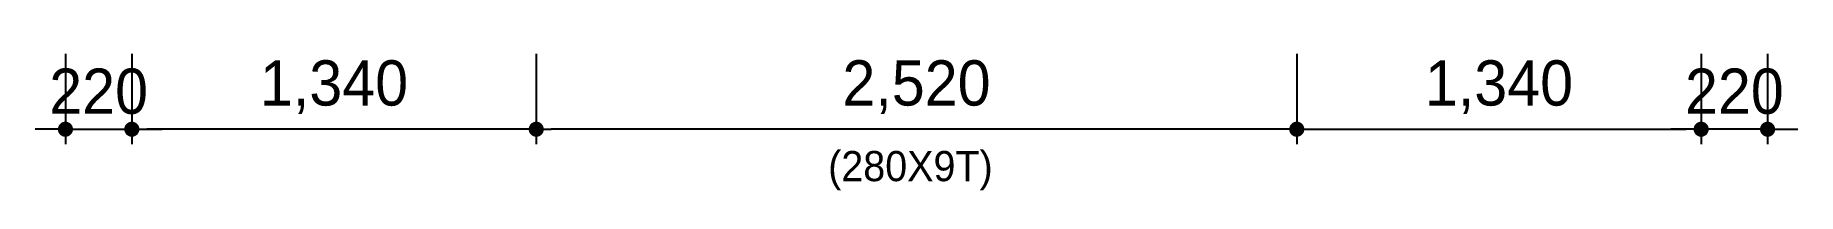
# Model space of a CAD drawing. Header units: millimetres. Extents: x 252711992 to 505989238, y 504776675 to 1009617600.
# Drawn here: x 505983398 to 505989238, y 1009617098 to 1009617600 of the extents above.
import ezdxf
from ezdxf.enums import TextEntityAlignment as Align

# ---------------------------------------------------------------- set-up
doc = ezdxf.new("R2010")
doc.units = ezdxf.units.MM
doc.layers.add('0KD DIM', color=7, linetype='Continuous')
doc.styles.add('돋음체', font='')
doc.styles.get('돋음체').set_extended_font_data('Dotum')
doc.dimstyles.new('KD DIM 1', dxfattribs={"dimscale": 50, "dimtxt": 3, "dimasz": 1, "dimexe": 1, "dimexo": 1, "dimgap": 1, "dimtad": 1, "dimdec": 0, "dimzin": 0, "dimdsep": 46, "dimlunit": 6, "dimtxsty": '돋음체', "dimblk": 'DOT', "dimcen": 3, "dimdle": 1, "dimclrd": 256, "dimclre": 256, "dimclrt": 3, "dimazin": 0, "dimtfac": 1, "dimtdec": 0, "dimtix": 1, "dimtmove": 2, "dimatfit": 3, "dimldrblk": 'OBLIQUE', "dimfxl": 1, "dimtvp": 0.8333, "dimtolj": 1, "dimtzin": 0, "dimarcsym": 0})

# ---------------------------------------------------------------- blocks, each defined once
blk = doc.blocks.new('_Dot')
at = {"color": 0, "linetype": 'ByBlock', "lineweight": -2}
blk.add_line((-0.5, 0), (-1, 0), dxfattribs=at)
at = {"color": 0, "linetype": 'ByBlock', "const_width": 0.5}
blk.add_lwpolyline([(-0.25, 0, 1), (0.25, 0, 1)], format="xyb", close=True, dxfattribs=at)
blk = doc.blocks.new('*D1218')
at = {"layer": '0KD DIM', "lineweight": -2, "transparency": 16777216}
for p, q in [((505985058.5, 1009617550.4), (505985058.5, 1009617250.4)), ((505987578.5, 1009617550.4), (505987578.5, 1009617250.4)), ((505987528.5, 1009617300.4), (505985108.5, 1009617300.4))]:
    blk.add_line(p, q, dxfattribs=at)
at = {"layer": 'Defpoints', "color": 0, "transparency": 16777216}
for p in [(505985058.5, 1009617600.4, 0), (505987578.5, 1009617600.4, 4999.6), (505985058.5, 1009617300.4)]:
    blk.add_point(p, dxfattribs=at)
at = {"layer": '0KD DIM', "lineweight": -2, "transparency": 16777216, "xscale": 50, "yscale": 50, "zscale": 50, "rotation": 180}
blk.add_blockref('_Dot', (505985058.5, 1009617300.4), dxfattribs=at)
at = {"layer": '0KD DIM', "lineweight": -2, "transparency": 16777216, "xscale": 50, "yscale": 50, "zscale": 50}
blk.add_blockref('_Dot', (505987578.5, 1009617300.4), dxfattribs=at)
at = {"layer": '0KD DIM', "color": 3, "transparency": 16777216, "insert": (505986318.5, 1009617439.9), "char_height": 150, "attachment_point": 5, "style": '돋음체'}
blk.add_mtext('\\A1;2,520', dxfattribs=at)
blk = doc.blocks.new('_OBLIQUE')
at = {"color": 0, "linetype": 'ByBlock'}
blk.add_line((-0.5, -0.5), (0.5, 0.5), dxfattribs=at)
blk = doc.blocks.new('*D1219')
at = {"layer": '0KD DIM', "lineweight": -2, "transparency": 16777216}
for p, q in [((505987578.5, 1009617550.4), (505987578.5, 1009617250.4)), ((505988918.5, 1009617550.4), (505988918.5, 1009617250.4)), ((505987628.5, 1009617300.4), (505988868.5, 1009617300.4))]:
    blk.add_line(p, q, dxfattribs=at)
at = {"layer": 'Defpoints', "color": 0, "transparency": 16777216}
for p in [(505987578.5, 1009617600.4, 4999.6), (505988918.5, 1009617600.4), (505988918.5, 1009617300.4)]:
    blk.add_point(p, dxfattribs=at)
at = {"layer": '0KD DIM', "lineweight": -2, "transparency": 16777216, "xscale": 50, "yscale": 50, "zscale": 50, "rotation": 180}
blk.add_blockref('_Dot', (505987578.5, 1009617300.4), dxfattribs=at)
at = {"layer": '0KD DIM', "lineweight": -2, "transparency": 16777216, "xscale": 50, "yscale": 50, "zscale": 50}
blk.add_blockref('_Dot', (505988918.5, 1009617300.4), dxfattribs=at)
at = {"layer": '0KD DIM', "color": 3, "transparency": 16777216, "insert": (505988248.5, 1009617439.9), "char_height": 150, "attachment_point": 5, "style": '돋음체'}
blk.add_mtext('\\A1;1,340', dxfattribs=at)
blk = doc.blocks.new('*D1220')
at = {"layer": '0KD DIM', "lineweight": -2, "transparency": 16777216}
for p, q in [((505983718.478915, 1009617550.353717), (505983718.478915, 1009617250.353716)), ((505985058.478915, 1009617550.353716), (505985058.478915, 1009617250.353716)), ((505985008.478915, 1009617300.353716), (505983768.478915, 1009617300.353716))]:
    blk.add_line(p, q, dxfattribs=at)
at = {"layer": 'Defpoints', "color": 0, "transparency": 16777216}
for p in [(505983718.478915, 1009617600.353717), (505985058.478915, 1009617600.353716), (505983718.478915, 1009617300.353716)]:
    blk.add_point(p, dxfattribs=at)
at = {"layer": '0KD DIM', "lineweight": -2, "transparency": 16777216, "xscale": 50, "yscale": 50, "zscale": 50, "rotation": 180}
blk.add_blockref('_Dot', (505983718.478915, 1009617300.353716), dxfattribs=at)
at = {"layer": '0KD DIM', "lineweight": -2, "transparency": 16777216, "xscale": 50, "yscale": 50, "zscale": 50}
blk.add_blockref('_Dot', (505985058.478915, 1009617300.353716), dxfattribs=at)
at = {"layer": '0KD DIM', "color": 3, "transparency": 16777216, "insert": (505984388.478915, 1009617439.905955), "char_height": 150, "attachment_point": 5, "style": '돋음체'}
blk.add_mtext('\\A1;1,340', dxfattribs=at)
blk = doc.blocks.new('*D1221')
at = {"layer": '0KD DIM', "lineweight": -2, "transparency": 16777216}
for p, q in [((505988918.478915, 1009617550.353717), (505988918.478915, 1009617250.353716)), ((505989138.478915, 1009617550.353717), (505989138.478915, 1009617250.353716)), ((505988868.478915, 1009617300.353716), (505988818.478915, 1009617300.353716)), ((505989138.478915, 1009617300.353716), (505988918.478915, 1009617300.353716)), ((505989188.478915, 1009617300.353716), (505989238.478915, 1009617300.353716))]:
    blk.add_line(p, q, dxfattribs=at)
at = {"layer": 'Defpoints', "color": 0, "transparency": 16777216}
for p in [(505988918.478915, 1009617600.353717), (505989138.478915, 1009617600.353717), (505988918.478915, 1009617300.353716)]:
    blk.add_point(p, dxfattribs=at)
at = {"layer": '0KD DIM', "lineweight": -2, "transparency": 16777216, "xscale": 50, "yscale": 50, "zscale": 50}
blk.add_blockref('_Dot', (505988918.478915, 1009617300.353716), dxfattribs=at)
at = {"layer": '0KD DIM', "lineweight": -2, "transparency": 16777216, "xscale": 50, "yscale": 50, "zscale": 50, "rotation": 180}
blk.add_blockref('_Dot', (505989138.478915, 1009617300.353716), dxfattribs=at)
at = {"layer": '0KD DIM', "color": 3, "transparency": 16777216, "insert": (505989028.478915, 1009617425.45548), "char_height": 150, "attachment_point": 5, "style": '돋음체'}
blk.add_mtext('\\A1;220', dxfattribs=at)
blk = doc.blocks.new('*D1222')
at = {"layer": '0KD DIM', "lineweight": -2, "transparency": 16777216}
for p, q in [((505983498.5, 1009617550.4), (505983498.5, 1009617250.4)), ((505983718.5, 1009617550.4), (505983718.5, 1009617250.4)), ((505983448.5, 1009617300.4), (505983398.5, 1009617300.4)), ((505983498.5, 1009617300.4), (505983718.5, 1009617300.4)), ((505983768.5, 1009617300.4), (505983818.5, 1009617300.4))]:
    blk.add_line(p, q, dxfattribs=at)
at = {"layer": 'Defpoints', "color": 0, "transparency": 16777216}
for p in [(505983498.5, 1009617600.4), (505983718.5, 1009617600.4), (505983718.5, 1009617300.4)]:
    blk.add_point(p, dxfattribs=at)
at = {"layer": '0KD DIM', "lineweight": -2, "transparency": 16777216, "xscale": 50, "yscale": 50, "zscale": 50}
blk.add_blockref('_Dot', (505983498.5, 1009617300.4), dxfattribs=at)
at = {"layer": '0KD DIM', "lineweight": -2, "transparency": 16777216, "xscale": 50, "yscale": 50, "zscale": 50, "rotation": 180}
blk.add_blockref('_Dot', (505983718.5, 1009617300.4), dxfattribs=at)
at = {"layer": '0KD DIM', "color": 3, "transparency": 16777216, "insert": (505983608.5, 1009617425.5), "char_height": 150, "attachment_point": 5, "style": '돋음체'}
blk.add_mtext('\\A1;220', dxfattribs=at)

msp = doc.modelspace()

# ---------------------------------------------------------------- texts
at = {"layer": '0KD DIM', "color": 3, "style": '돋음체'}
msp.add_text('(280X9T)', height=100, dxfattribs=at).set_placement((505986298.39, 1009617178.18, -9999.1), align=Align.MIDDLE_CENTER)

# ---------------------------------------------------------------- dimensions: what is measured, and where the dimension line sits
at = {"layer": '0KD DIM'}
for base, p1, p2, picture, middle in [((505983718.48, 1009617300.35, -9999.1), (505983498.48, 1009617600.35, -9999.1), (505983718.48, 1009617600.35, -9999.1), '*D1222', (505983608.48, 1009617425.46, -9999.1)), ((505988918.48, 1009617300.35, -9999.1), (505987578.48, 1009617600.35, -4999.55), (505988918.48, 1009617600.35, -9999.1), '*D1219', (505988248.48, 1009617439.91, -9999.1))]:
    dim = msp.add_linear_dim(base=base, p1=p1, p2=p2, dimstyle='KD DIM 1', dxfattribs=at)
    dim.commit()
    dim.dimension.update_dxf_attribs({"geometry": picture, "text_midpoint": middle})
for base, p1, p2, picture, middle in [((505983718.48, 1009617300.35, -9999.1), (505985058.48, 1009617600.35, -9999.1), (505983718.48, 1009617600.35, -9999.1), '*D1220', (505984388.48, 1009617439.91, -9999.1)), ((505985058.48, 1009617300.35, -9999.1), (505987578.48, 1009617600.35, -4999.55), (505985058.48, 1009617600.35, -9999.1), '*D1218', (505986318.48, 1009617439.91, -9999.1)), ((505988918.48, 1009617300.35, -9999.1), (505989138.48, 1009617600.35, -9999.1), (505988918.48, 1009617600.35, -9999.1), '*D1221', (505989028.48, 1009617425.46, -9999.1))]:
    dim = msp.add_linear_dim(base=base, p1=p1, p2=p2, angle=180, dimstyle='KD DIM 1', dxfattribs=at)
    dim.commit()
    dim.dimension.update_dxf_attribs({"geometry": picture, "text_midpoint": middle})

doc.saveas('drawing.dxf')
